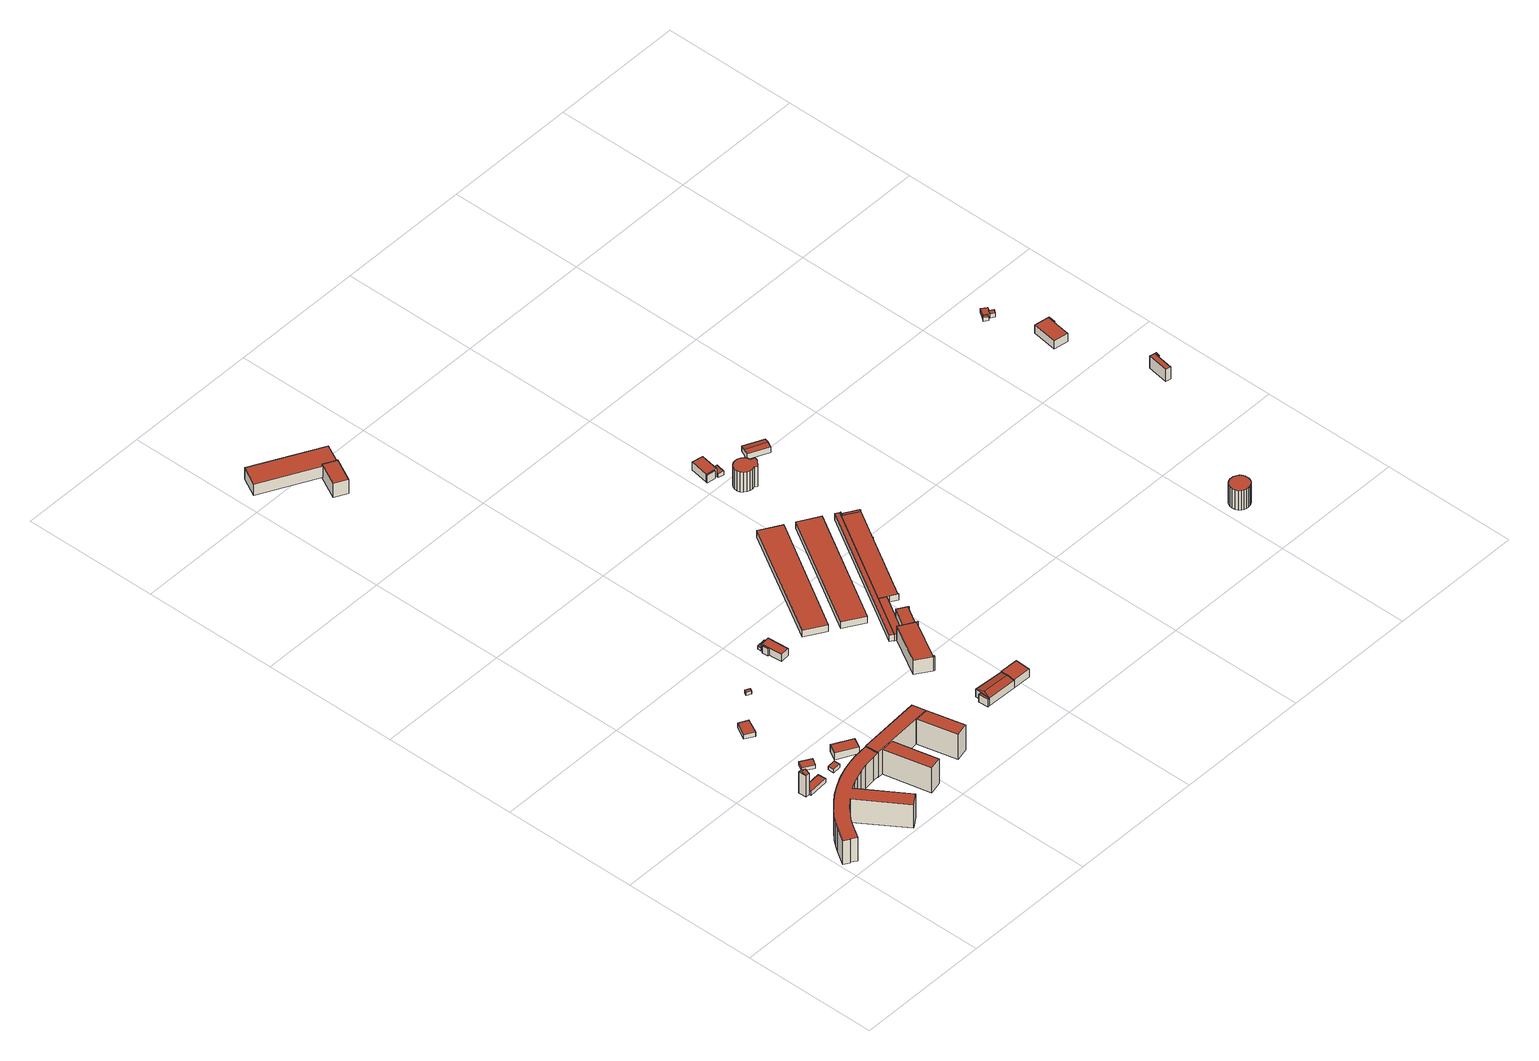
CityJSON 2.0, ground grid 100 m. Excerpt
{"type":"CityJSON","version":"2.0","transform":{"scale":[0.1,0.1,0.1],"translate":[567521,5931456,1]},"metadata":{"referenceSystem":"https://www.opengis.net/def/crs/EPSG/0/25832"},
"CityObjects":{
"building1":{"type":"Building","attributes":{"Gemeindeschluessel":"02000000","function":"31001_1010","roofType":"1000","measuredHeight":20.02,"storeysAboveGround":6},"address":[{"country":"Germany","locality":"Hamburg","thoroughfareNumber":"1","thoroughfareName":"Am Gleise","postcode":"20539"}],"geometry":[{"type":"Solid","lod":"2","boundaries":[[[[0,1,2,3]],[[4,5,1,0]],[[6,7,5,4]],[[8,9,7,6]],[[10,11,9,8]],[[12,13,11,10]],[[14,15,13,12]],[[16,17,15,14]],[[18,19,17,16]],[[20,21,19,18]],[[22,23,21,20]],[[24,25,23,22]],[[26,27,25,24]],[[28,29,27,26]],[[30,31,29,28]],[[32,33,31,30]],[[34,35,33,32]],[[36,37,35,34]],[[38,39,37,36]],[[40,41,39,38]],[[42,43,41,40]],[[44,45,43,42]],[[46,47,45,44]],[[48,49,47,46]],[[50,51,49,48]],[[52,53,51,50]],[[54,55,53,52]],[[56,57,55,54]],[[58,59,57,56]],[[3,2,59,58]],[[56,54,52,50,48,46,44,42,40,38,36,34,32,30,28,26,24,22,20,18,16,14,12,10,8,6,4,0,3,58]],[[1,5,7,9,11,13,15,17,19,21,23,25,27,29,31,33,35,37,39,41,43,45,47,49,51,53,55,57,59,2]]]],"semantics":{"surfaces":[{"type":"WallSurface"},{"type":"RoofSurface","Flaechenneigung":"90","Flaechenrichtung":"0","Flaechengroesse":"1271.8078270941"},{"type":"GroundSurface"}],"values":[[0,0,0,0,0,0,0,0,0,0,0,0,0,0,0,0,0,0,0,0,0,0,0,0,0,0,0,0,0,0,1,2]]}}]},
"building2":{"type":"Building","attributes":{"Gemeindeschluessel":"02000000","function":"31001_2463"},"children":["building2-1","building2-2"]},
"building2-1":{"type":"BuildingPart","attributes":{"roofType":"3100","measuredHeight":19.74,"storeysAboveGround":1},"parents":["building2"],"geometry":[{"type":"Solid","lod":"2","boundaries":[[[[60,61,62,63]],[[64,65,61,60]],[[66,67,65,64]],[[63,62,67,66]],[[60,68,64]],[[66,69,63]],[[63,69,68,60]],[[64,68,69,66]],[[61,65,67,62]]]],"semantics":{"surfaces":[{"type":"WallSurface"},{"type":"RoofSurface","Flaechenneigung":"58.2826741584796","Flaechenrichtung":"175.930495478272","Flaechengroesse":"10.4817475837761"},{"type":"RoofSurface","Flaechenneigung":"58.2829582772785","Flaechenrichtung":"355.921580420367","Flaechengroesse":"10.485363939542"},{"type":"GroundSurface"}],"values":[[0,0,0,0,0,0,1,2,3]]}}]},
"building2-2":{"type":"BuildingPart","attributes":{"roofType":"1000","measuredHeight":3.07,"storeysAboveGround":1},"parents":["building2"],"geometry":[{"type":"Solid","lod":"2","boundaries":[[[[70,71,72,73]],[[74,75,71,70]],[[76,77,75,74]],[[73,72,77,76]],[[74,70,73,76]],[[71,75,77,72]]]],"semantics":{"surfaces":[{"type":"WallSurface"},{"type":"RoofSurface","Flaechenneigung":"90","Flaechenrichtung":"0","Flaechengroesse":"89.7741450890664"},{"type":"GroundSurface"}],"values":[[0,0,0,0,1,2]]}}]},
"building3":{"type":"Building","attributes":{"Gemeindeschluessel":"02000000","function":"31001_2463","roofType":"1000","measuredHeight":2.73,"storeysAboveGround":1},"geometry":[{"type":"Solid","lod":"2","boundaries":[[[[78,79,80,81]],[[82,83,79,78]],[[84,85,83,82]],[[81,80,85,84]],[[82,78,81,84]],[[79,83,85,80]]]],"semantics":{"surfaces":[{"type":"WallSurface"},{"type":"RoofSurface","Flaechenneigung":"90","Flaechenrichtung":"0","Flaechengroesse":"53.7778164959235"},{"type":"GroundSurface"}],"values":[[0,0,0,0,1,2]]}}]},
"building4":{"type":"Building","attributes":{"Gemeindeschluessel":"02000000","function":"31001_2463","roofType":"1000","measuredHeight":2.83,"storeysAboveGround":1},"geometry":[{"type":"Solid","lod":"2","boundaries":[[[[86,87,88,89]],[[90,91,87,86]],[[92,93,91,90]],[[89,88,93,92]],[[90,86,89,92]],[[87,91,93,88]]]],"semantics":{"surfaces":[{"type":"WallSurface"},{"type":"RoofSurface","Flaechenneigung":"90","Flaechenrichtung":"0","Flaechengroesse":"28.9111900056158"},{"type":"GroundSurface"}],"values":[[0,0,0,0,1,2]]}}]},
"building5":{"type":"Building","attributes":{"Gemeindeschluessel":"02000000","function":"31001_2611","roofType":"1000","measuredHeight":3.68,"storeysAboveGround":1},"address":[{"country":"Germany","locality":"Hamburg","thoroughfareNumber":"4","thoroughfareName":"Tunnelstraße","postcode":"20539"}],"geometry":[{"type":"Solid","lod":"2","boundaries":[[[[94,95,96,97]],[[98,99,95,94]],[[100,101,99,98]],[[97,96,101,100]],[[98,94,97,100]],[[95,99,101,96]]]],"semantics":{"surfaces":[{"type":"WallSurface"},{"type":"RoofSurface","Flaechenneigung":"90","Flaechenrichtung":"0","Flaechengroesse":"87.6456959872567"},{"type":"GroundSurface"}],"values":[[0,0,0,0,1,2]]}}]},
"building6":{"type":"Building","attributes":{"Gemeindeschluessel":"02000000","function":"31001_9998","roofType":"1000","measuredHeight":5.93,"storeysAboveGround":2},"geometry":[{"type":"Solid","lod":"2","boundaries":[[[[102,103,104,105]],[[106,107,103,102]],[[108,109,107,106]],[[105,104,109,108]],[[106,102,105,108]],[[103,107,109,104]]]],"semantics":{"surfaces":[{"type":"WallSurface"},{"type":"RoofSurface","Flaechenneigung":"90","Flaechenrichtung":"0","Flaechengroesse":"130.922602998574"},{"type":"GroundSurface"}],"values":[[0,0,0,0,1,2]]}}]},
"building7":{"type":"Building","attributes":{"Gemeindeschluessel":"02000000","function":"31001_1010"},"children":["building7-1","building7-2","building7-3"]},
"building7-1":{"type":"BuildingPart","attributes":{"roofType":"1000","measuredHeight":21.31,"storeysAboveGround":6},"parents":["building7"],"geometry":[{"type":"Solid","lod":"2","boundaries":[[[[110,111,112,113]],[[114,115,111,110]],[[116,117,115,114]],[[113,112,117,116]],[[114,110,113,116]],[[111,115,117,112]]]],"semantics":{"surfaces":[{"type":"WallSurface"},{"type":"RoofSurface","Flaechenneigung":"90","Flaechenrichtung":"0","Flaechengroesse":"290.055572952306"},{"type":"GroundSurface"}],"values":[[0,0,0,0,1,2]]}}]},
"building7-2":{"type":"BuildingPart","attributes":{"roofType":"1000","measuredHeight":21.32,"storeysAboveGround":6},"parents":["building7"],"geometry":[{"type":"Solid","lod":"2","boundaries":[[[[118,119,120,121]],[[122,123,119,118]],[[114,115,123,122]],[[121,120,115,114]],[[122,118,121,114]],[[119,123,115,120]]]],"semantics":{"surfaces":[{"type":"WallSurface"},{"type":"RoofSurface","Flaechenneigung":"90","Flaechenrichtung":"0","Flaechengroesse":"486.864674588775"},{"type":"GroundSurface"}],"values":[[0,0,0,0,1,2]]}}]},
"building7-3":{"type":"BuildingPart","attributes":{"roofType":"1000","measuredHeight":21.2,"storeysAboveGround":6},"parents":["building7"],"geometry":[{"type":"Solid","lod":"2","boundaries":[[[[124,125,126,127]],[[128,129,125,124]],[[130,131,129,128]],[[127,126,131,130]],[[128,124,127,130]],[[125,129,131,126]]]],"semantics":{"surfaces":[{"type":"WallSurface"},{"type":"RoofSurface","Flaechenneigung":"90","Flaechenrichtung":"0","Flaechengroesse":"335.69902180428"},{"type":"GroundSurface"}],"values":[[0,0,0,0,1,2]]}}]},
"building8":{"type":"Building","attributes":{"Gemeindeschluessel":"02000000","function":"31001_9998","roofType":"1000","measuredHeight":2.65,"storeysAboveGround":1},"geometry":[{"type":"Solid","lod":"2","boundaries":[[[[132,133,134,135]],[[136,137,133,132]],[[138,139,137,136]],[[135,134,139,138]],[[136,132,135,138]],[[133,137,139,134]]]],"semantics":{"surfaces":[{"type":"WallSurface"},{"type":"RoofSurface","Flaechenneigung":"90","Flaechenrichtung":"0","Flaechengroesse":"8.93435750065411"},{"type":"GroundSurface"}],"values":[[0,0,0,0,1,2]]}}]},
"building9":{"type":"Building","attributes":{"Gemeindeschluessel":"02000000","function":"31001_2310"},"children":["building9-1","building9-2"]},
"building9-1":{"type":"BuildingPart","attributes":{"roofType":"1000","measuredHeight":5.98,"storeysAboveGround":2},"parents":["building9"],"geometry":[{"type":"Solid","lod":"2","boundaries":[[[[140,141,142,143]],[[144,145,141,140]],[[146,147,145,144]],[[143,142,147,146]],[[144,140,143,146]],[[141,145,147,142]]]],"semantics":{"surfaces":[{"type":"WallSurface"},{"type":"RoofSurface","Flaechenneigung":"90","Flaechenrichtung":"0","Flaechengroesse":"106.395576995234"},{"type":"GroundSurface"}],"values":[[0,0,0,0,1,2]]}}]},
"building9-2":{"type":"BuildingPart","attributes":{"roofType":"1000","measuredHeight":5.98,"storeysAboveGround":2},"parents":["building9"],"geometry":[{"type":"Solid","lod":"2","boundaries":[[[[148,149,150,151]],[[152,153,149,148]],[[154,155,153,152]],[[151,150,155,154]],[[152,148,151,154]],[[149,153,155,150]]]],"semantics":{"surfaces":[{"type":"WallSurface"},{"type":"RoofSurface","Flaechenneigung":"90","Flaechenrichtung":"0","Flaechengroesse":"4.68225159507507"},{"type":"GroundSurface"}],"values":[[0,0,0,0,1,2]]}}]},
"building10":{"type":"Building","attributes":{"Gemeindeschluessel":"02000000","function":"31001_2463","roofType":"1000","measuredHeight":2.69,"storeysAboveGround":1},"geometry":[{"type":"Solid","lod":"2","boundaries":[[[[156,157,158,159]],[[160,142,157,156]],[[161,147,142,160]],[[159,158,147,161]],[[160,156,159,161]],[[157,142,147,158]]]],"semantics":{"surfaces":[{"type":"WallSurface"},{"type":"RoofSurface","Flaechenneigung":"90","Flaechenrichtung":"0","Flaechengroesse":"20.2497380007821"},{"type":"GroundSurface"}],"values":[[0,0,0,0,1,2]]}}]},
"building11":{"type":"Building","attributes":{"Gemeindeschluessel":"02000000","function":"31001_2140","roofType":"1000","measuredHeight":9.39,"storeysAboveGround":1},"geometry":[{"type":"Solid","lod":"2","boundaries":[[[[162,163,164,165]],[[166,167,163,162]],[[168,169,167,166]],[[165,164,169,168]],[[166,162,165,168]],[[163,167,169,164]]]],"semantics":{"surfaces":[{"type":"WallSurface"},{"type":"RoofSurface","Flaechenneigung":"90","Flaechenrichtung":"0","Flaechengroesse":"906.018834979202"},{"type":"GroundSurface"}],"values":[[0,0,0,0,1,2]]}}]},
"building12":{"type":"Building","attributes":{"Gemeindeschluessel":"02000000","function":"31001_1130","roofType":"1000","measuredHeight":11.95,"storeysAboveGround":3},"address":[{"country":"Germany","locality":"Hamburg","thoroughfareNumber":"1","thoroughfareName":"Am Holthusenkai","postcode":"20457"}],"geometry":[{"type":"Solid","lod":"2","boundaries":[[[[170,171,172,173]],[[174,175,171,170]],[[176,177,175,174]],[[173,172,177,176]],[[174,170,173,176]],[[171,175,177,172]]]],"semantics":{"surfaces":[{"type":"WallSurface"},{"type":"RoofSurface","Flaechenneigung":"90","Flaechenrichtung":"0","Flaechengroesse":"193.830176987727"},{"type":"GroundSurface"}],"values":[[0,0,0,0,1,2]]}}]},
"building13":{"type":"Building","attributes":{"Gemeindeschluessel":"02000000","function":"31001_2310"},"children":["building13-1","building13-2"]},
"building13-1":{"type":"BuildingPart","attributes":{"roofType":"1000","measuredHeight":6.36,"storeysAboveGround":2},"parents":["building13"],"geometry":[{"type":"Solid","lod":"2","boundaries":[[[[178,179,180,181]],[[182,183,179,178]],[[184,185,183,182]],[[181,180,185,184]],[[182,178,181,184]],[[179,183,185,180]]]],"semantics":{"surfaces":[{"type":"WallSurface"},{"type":"RoofSurface","Flaechenneigung":"90","Flaechenrichtung":"0","Flaechengroesse":"12.5458039682586"},{"type":"GroundSurface"}],"values":[[0,0,0,0,1,2]]}}]},
"building13-2":{"type":"BuildingPart","attributes":{"roofType":"5000","measuredHeight":7.42,"storeysAboveGround":2},"parents":["building13"],"geometry":[{"type":"Solid","lod":"2","boundaries":[[[[184,185,186,187]],[[188,189,185,184]],[[190,191,189,188]],[[187,186,191,190]],[[184,192,188]],[[190,193,187]],[[187,193,192,184]],[[188,192,193,190]],[[185,189,191,186]]]],"semantics":{"surfaces":[{"type":"WallSurface"},{"type":"RoofSurface","Flaechenneigung":"48.5395448185236","Flaechenrichtung":"273.54887659273","Flaechengroesse":"9.54802547301921"},{"type":"RoofSurface","Flaechenneigung":"79.5715490582608","Flaechenrichtung":"182.333450206359","Flaechengroesse":"127.281506048693"},{"type":"RoofSurface","Flaechenneigung":"79.5715618829502","Flaechenrichtung":"3.17539567840675","Flaechengroesse":"126.318106515062"},{"type":"GroundSurface"}],"values":[[0,0,0,0,1,0,2,3,4]]}}]},
"building14":{"type":"Building","attributes":{"Gemeindeschluessel":"02000000","function":"31001_9998"},"children":["building14-1","building14-2","building14-3"]},
"building14-1":{"type":"BuildingPart","attributes":{"roofType":"1000","measuredHeight":12.08,"storeysAboveGround":3},"parents":["building14"],"geometry":[{"type":"Solid","lod":"2","boundaries":[[[[194,195,196,197]],[[198,199,195,194]],[[200,201,199,198]],[[197,196,201,200]],[[198,194,197,200]],[[195,199,201,196]]]],"semantics":{"surfaces":[{"type":"WallSurface"},{"type":"RoofSurface","Flaechenneigung":"90","Flaechenrichtung":"0","Flaechengroesse":"430.434654925066"},{"type":"GroundSurface"}],"values":[[0,0,0,0,1,2]]}}]},
"building14-2":{"type":"BuildingPart","attributes":{"roofType":"1000","measuredHeight":12.08,"storeysAboveGround":3},"parents":["building14"],"geometry":[{"type":"Solid","lod":"2","boundaries":[[[[202,203,204,205]],[[206,207,203,202]],[[200,201,207,206]],[[205,204,201,200]],[[206,202,205,200]],[[203,207,201,204]]]],"semantics":{"surfaces":[{"type":"WallSurface"},{"type":"RoofSurface","Flaechenneigung":"90","Flaechenrichtung":"0","Flaechengroesse":"0.791213239623508"},{"type":"GroundSurface"}],"values":[[0,0,0,0,1,2]]}}]},
"building14-3":{"type":"BuildingPart","attributes":{"roofType":"1000","measuredHeight":12.08,"storeysAboveGround":3},"parents":["building14"],"geometry":[{"type":"Solid","lod":"2","boundaries":[[[[208,209,199,198]],[[210,211,209,208]],[[212,213,211,210]],[[198,199,213,212]],[[210,208,198,212]],[[209,211,213,199]]]],"semantics":{"surfaces":[{"type":"WallSurface"},{"type":"RoofSurface","Flaechenneigung":"90","Flaechenrichtung":"0","Flaechengroesse":"0.567485830347366"},{"type":"GroundSurface"}],"values":[[0,0,0,0,1,2]]}}]},
"building15":{"type":"Building","attributes":{"Gemeindeschluessel":"02000000","function":"31001_3100","roofType":"1000","measuredHeight":6.88,"storeysAboveGround":2},"address":[{"country":"Germany","locality":"Hamburg","thoroughfareNumber":"3","thoroughfareName":"Sieldeich","postcode":"20539"}],"geometry":[{"type":"Solid","lod":"2","boundaries":[[[[214,215,216,217]],[[218,219,215,214]],[[220,221,219,218]],[[217,216,221,220]],[[218,214,217,220]],[[215,219,221,216]]]],"semantics":{"surfaces":[{"type":"WallSurface"},{"type":"RoofSurface","Flaechenneigung":"90","Flaechenrichtung":"0","Flaechengroesse":"154.340226000469"},{"type":"GroundSurface"}],"values":[[0,0,0,0,1,2]]}}]},
"building16":{"type":"Building","attributes":{"Gemeindeschluessel":"02000000","function":"31001_1010"},"children":["building16-1","building16-2"]},
"building16-1":{"type":"BuildingPart","attributes":{"roofType":"1000","measuredHeight":11.79,"storeysAboveGround":4},"parents":["building16"],"geometry":[{"type":"Solid","lod":"2","boundaries":[[[[222,223,224,225]],[[226,227,223,222]],[[228,229,227,226]],[[225,224,229,228]],[[226,222,225,228]],[[223,227,229,224]]]],"semantics":{"surfaces":[{"type":"WallSurface"},{"type":"RoofSurface","Flaechenneigung":"90","Flaechenrichtung":"0","Flaechengroesse":"116.793531646867"},{"type":"GroundSurface"}],"values":[[0,0,0,0,1,2]]}}]},
"building16-2":{"type":"BuildingPart","attributes":{"roofType":"1000","measuredHeight":11.79,"storeysAboveGround":4},"parents":["building16"],"geometry":[{"type":"Solid","lod":"2","boundaries":[[[[230,231,227,226]],[[232,233,231,230]],[[234,235,233,232]],[[226,227,235,234]],[[232,230,226,234]],[[231,233,235,227]]]],"semantics":{"surfaces":[{"type":"WallSurface"},{"type":"RoofSurface","Flaechenneigung":"90","Flaechenrichtung":"0","Flaechengroesse":"0.387231869892205"},{"type":"GroundSurface"}],"values":[[0,0,0,0,1,2]]}}]},
"building17":{"type":"Building","attributes":{"Gemeindeschluessel":"02000000","function":"31001_9998","roofType":"1000","measuredHeight":5.5,"storeysAboveGround":1},"geometry":[{"type":"Solid","lod":"2","boundaries":[[[[236,237,238,239]],[[240,241,237,236]],[[242,243,241,240]],[[239,238,243,242]],[[240,236,239,242]],[[237,241,243,238]]]],"semantics":{"surfaces":[{"type":"WallSurface"},{"type":"RoofSurface","Flaechenneigung":"90","Flaechenrichtung":"0","Flaechengroesse":"1656.13014298194"},{"type":"GroundSurface"}],"values":[[0,0,0,0,1,2]]}}]},
"building18":{"type":"Building","attributes":{"Gemeindeschluessel":"02000000","function":"31001_9998","roofType":"1000","measuredHeight":5.48,"storeysAboveGround":1},"geometry":[{"type":"Solid","lod":"2","boundaries":[[[[244,245,246,247]],[[248,249,245,244]],[[250,251,249,248]],[[247,246,251,250]],[[248,244,247,250]],[[245,249,251,246]]]],"semantics":{"surfaces":[{"type":"WallSurface"},{"type":"RoofSurface","Flaechenneigung":"90","Flaechenrichtung":"0","Flaechengroesse":"1653.68040003823"},{"type":"GroundSurface"}],"values":[[0,0,0,0,1,2]]}}]},
"building19":{"type":"Building","attributes":{"Gemeindeschluessel":"02000000","function":"51009_1610"},"children":["building19-1","building19-2"]},
"building19-1":{"type":"BuildingPart","attributes":{"roofType":"1000","measuredHeight":5.47},"parents":["building19"],"geometry":[{"type":"Solid","lod":"2","boundaries":[[[[252,253,254,255]],[[256,257,253,252]],[[258,259,257,256]],[[255,254,259,258]],[[256,252,255,258]],[[253,257,259,254]]]],"semantics":{"surfaces":[{"type":"WallSurface"},{"type":"RoofSurface","Flaechenneigung":"90","Flaechenrichtung":"0","Flaechengroesse":"2.23117065571073"},{"type":"GroundSurface"}],"values":[[0,0,0,0,1,2]]}}]},
"building19-2":{"type":"BuildingPart","attributes":{"roofType":"1000","measuredHeight":5.47},"parents":["building19"],"geometry":[{"type":"Solid","lod":"2","boundaries":[[[[260,261,262,263]],[[264,265,261,260]],[[256,257,265,264]],[[263,262,257,256]],[[264,260,263,256]],[[261,265,257,262]]]],"semantics":{"surfaces":[{"type":"WallSurface"},{"type":"RoofSurface","Flaechenneigung":"90","Flaechenrichtung":"0","Flaechengroesse":"367.889936398647"},{"type":"GroundSurface"}],"values":[[0,0,0,0,1,2]]}}]},
"building20":{"type":"Building","attributes":{"Gemeindeschluessel":"02000000","function":"31001_9998"},"children":["building20-1","building20-2","building20-3","building20-4","building20-5","building20-6"]},
"building20-1":{"type":"BuildingPart","attributes":{"roofType":"1000","measuredHeight":3.62,"storeysAboveGround":1},"parents":["building20"],"geometry":[{"type":"Solid","lod":"2","boundaries":[[[[266,267,268,269]],[[270,271,267,266]],[[272,273,271,270]],[[269,268,273,272]],[[270,266,269,272]],[[267,271,273,268]]]],"semantics":{"surfaces":[{"type":"WallSurface"},{"type":"RoofSurface","Flaechenneigung":"90","Flaechenrichtung":"0","Flaechengroesse":"3.7587785449327"},{"type":"GroundSurface"}],"values":[[0,0,0,0,1,2]]}}]},
"building20-2":{"type":"BuildingPart","attributes":{"roofType":"1000","measuredHeight":4.96,"storeysAboveGround":1},"parents":["building20"],"geometry":[{"type":"Solid","lod":"2","boundaries":[[[[274,275,276,277]],[[278,279,275,274]],[[280,281,279,278]],[[277,276,281,280]],[[278,274,277,280]],[[275,279,281,276]]]],"semantics":{"surfaces":[{"type":"WallSurface"},{"type":"RoofSurface","Flaechenneigung":"90","Flaechenrichtung":"0","Flaechengroesse":"21.605976602712"},{"type":"GroundSurface"}],"values":[[0,0,0,0,1,2]]}}]},
"building20-3":{"type":"BuildingPart","attributes":{"roofType":"1000","measuredHeight":4.96,"storeysAboveGround":1},"parents":["building20"],"geometry":[{"type":"Solid","lod":"2","boundaries":[[[[282,283,275,274]],[[284,285,283,282]],[[286,287,285,284]],[[274,275,287,286]],[[284,282,274,286]],[[283,285,287,275]]]],"semantics":{"surfaces":[{"type":"WallSurface"},{"type":"RoofSurface","Flaechenneigung":"90","Flaechenrichtung":"0","Flaechengroesse":"1045.30690495868"},{"type":"GroundSurface"}],"values":[[0,0,0,0,1,2]]}}]},
"building20-4":{"type":"BuildingPart","attributes":{"roofType":"1000","measuredHeight":5.22,"storeysAboveGround":1},"parents":["building20"],"geometry":[{"type":"Solid","lod":"2","boundaries":[[[[288,289,290,291]],[[292,293,289,288]],[[294,285,293,292]],[[291,290,285,294]],[[292,288,291,294]],[[289,293,285,290]]]],"semantics":{"surfaces":[{"type":"WallSurface"},{"type":"RoofSurface","Flaechenneigung":"90","Flaechenrichtung":"0","Flaechengroesse":"197.751239286942"},{"type":"GroundSurface"}],"values":[[0,0,0,0,1,2]]}}]},
"building20-5":{"type":"BuildingPart","attributes":{"roofType":"1000","measuredHeight":3.5,"storeysAboveGround":1},"parents":["building20"],"geometry":[{"type":"Solid","lod":"2","boundaries":[[[[295,296,297,298]],[[299,300,296,295]],[[301,302,300,299]],[[298,297,302,301]],[[299,295,298,301]],[[296,300,302,297]]]],"semantics":{"surfaces":[{"type":"WallSurface"},{"type":"RoofSurface","Flaechenneigung":"90","Flaechenrichtung":"0","Flaechengroesse":"0.216116010814374"},{"type":"GroundSurface"}],"values":[[0,0,0,0,1,2]]}}]},
"building20-6":{"type":"BuildingPart","attributes":{"roofType":"1000","measuredHeight":4.96,"storeysAboveGround":1},"parents":["building20"],"geometry":[{"type":"Solid","lod":"2","boundaries":[[[[303,304,305,306]],[[282,283,304,303]],[[307,308,283,282]],[[309,310,308,307]],[[311,312,310,309]],[[306,305,312,311]],[[309,307,282,303,306,311]],[[304,283,308,310,312,305]]]],"semantics":{"surfaces":[{"type":"WallSurface"},{"type":"RoofSurface","Flaechenneigung":"90","Flaechenrichtung":"0","Flaechengroesse":"2.07278323912866"},{"type":"GroundSurface"}],"values":[[0,0,0,0,0,0,1,2]]}}]},
"building21":{"type":"Building","attributes":{"Gemeindeschluessel":"02000000","function":"31001_2320"},"children":["building21-1","building21-2"]},
"building21-1":{"type":"BuildingPart","attributes":{"roofType":"1000","measuredHeight":6.54,"storeysAboveGround":2},"parents":["building21"],"geometry":[{"type":"Solid","lod":"2","boundaries":[[[[313,314,315,316]],[[317,318,314,313]],[[319,320,318,317]],[[316,315,320,319]],[[317,313,316,319]],[[314,318,320,315]]]],"semantics":{"surfaces":[{"type":"WallSurface"},{"type":"RoofSurface","Flaechenneigung":"90","Flaechenrichtung":"0","Flaechengroesse":"7.50308848990342"},{"type":"GroundSurface"}],"values":[[0,0,0,0,1,2]]}}]},
"building21-2":{"type":"BuildingPart","attributes":{"roofType":"1000","measuredHeight":6.54,"storeysAboveGround":2},"parents":["building21"],"geometry":[{"type":"Solid","lod":"2","boundaries":[[[[321,322,314,313]],[[323,324,322,321]],[[325,326,324,323]],[[313,314,326,325]],[[323,321,313,325]],[[322,324,326,314]]]],"semantics":{"surfaces":[{"type":"WallSurface"},{"type":"RoofSurface","Flaechenneigung":"90","Flaechenrichtung":"0","Flaechengroesse":"120.158982010867"},{"type":"GroundSurface"}],"values":[[0,0,0,0,1,2]]}}]},
"building22":{"type":"Building","attributes":{"Gemeindeschluessel":"02000000","function":"31001_3074","roofType":"1000","measuredHeight":16.91,"storeysAboveGround":4},"address":[{"country":"Germany","locality":"Hamburg","thoroughfareNumber":"9","thoroughfareName":"Prielstraße","postcode":"20539"}],"geometry":[{"type":"Solid","lod":"2","boundaries":[[[[327,328,329,330]],[[331,332,328,327]],[[333,334,332,331]],[[335,336,334,333]],[[337,338,336,335]],[[339,340,338,337]],[[341,342,340,339]],[[343,344,342,341]],[[345,346,344,343]],[[347,348,346,345]],[[349,350,348,347]],[[351,352,350,349]],[[353,354,352,351]],[[355,356,354,353]],[[357,358,356,355]],[[359,360,358,357]],[[361,362,360,359]],[[363,364,362,361]],[[365,366,364,363]],[[330,329,366,365]],[[363,361,359,357,355,353,351,349,347,345,343,341,339,337,335,333,331,327,330,365]],[[328,332,334,336,338,340,342,344,346,348,350,352,354,356,358,360,362,364,366,329]]]],"semantics":{"surfaces":[{"type":"WallSurface"},{"type":"RoofSurface","Flaechenneigung":"90","Flaechenrichtung":"0","Flaechengroesse":"161.11746528934"},{"type":"GroundSurface"}],"values":[[0,0,0,0,0,0,0,0,0,0,0,0,0,0,0,0,0,0,0,0,1,2]]}}]},
"building23":{"type":"Building","attributes":{"Gemeindeschluessel":"02000000","function":"31001_2020","roofType":"1000","measuredHeight":3.19,"storeysAboveGround":2},"geometry":[{"type":"Solid","lod":"2","boundaries":[[[[367,368,326,369]],[[370,371,368,367]],[[372,373,371,370]],[[374,375,373,372]],[[369,326,375,374]],[[372,370,367,369,374]],[[368,371,373,375,326]]]],"semantics":{"surfaces":[{"type":"WallSurface"},{"type":"RoofSurface","Flaechenneigung":"90","Flaechenrichtung":"0","Flaechengroesse":"28.6617724967878"},{"type":"GroundSurface"}],"values":[[0,0,0,0,0,1,2]]}}]},
"building24":{"type":"Building","attributes":{"Gemeindeschluessel":"02000000","function":"31001_2120","roofType":"3100","measuredHeight":5.09,"storeysAboveGround":1},"geometry":[{"type":"Solid","lod":"2","boundaries":[[[[376,377,378,379]],[[380,381,377,376]],[[382,383,381,380]],[[379,378,383,382]],[[376,384,380]],[[382,385,379]],[[379,385,384,376]],[[380,384,385,382]],[[377,381,383,378]]]],"semantics":{"surfaces":[{"type":"WallSurface"},{"type":"RoofSurface","Flaechenneigung":"79.9765155010506","Flaechenrichtung":"24.7184980989781","Flaechengroesse":"66.6701173525892"},{"type":"RoofSurface","Flaechenneigung":"79.976555443742","Flaechenrichtung":"204.724119164966","Flaechengroesse":"66.6708376117611"},{"type":"GroundSurface"}],"values":[[0,0,0,0,0,0,1,2,3]]}}]},
"building25":{"type":"Building","attributes":{"Gemeindeschluessel":"02000000","function":"31001_3074","roofType":"1000","measuredHeight":16.45,"storeysAboveGround":4},"address":[{"country":"Germany","locality":"Hamburg","thoroughfareNumber":"1","thoroughfareName":"Peutestraße","postcode":"20539"}],"geometry":[{"type":"Solid","lod":"2","boundaries":[[[[386,387,388,389]],[[390,391,387,386]],[[392,393,391,390]],[[394,395,393,392]],[[396,397,395,394]],[[398,399,397,396]],[[400,401,399,398]],[[402,403,401,400]],[[404,405,403,402]],[[406,407,405,404]],[[408,409,407,406]],[[410,411,409,408]],[[412,413,411,410]],[[414,415,413,412]],[[416,417,415,414]],[[418,419,417,416]],[[420,421,419,418]],[[422,423,421,420]],[[424,425,423,422]],[[426,427,425,424]],[[428,429,427,426]],[[430,431,429,428]],[[432,433,431,430]],[[434,435,433,432]],[[436,437,435,434]],[[438,439,437,436]],[[440,441,439,438]],[[389,388,441,440]],[[438,436,434,432,430,428,426,424,422,420,418,416,414,412,410,408,406,404,402,400,398,396,394,392,390,386,389,440]],[[387,391,393,395,397,399,401,403,405,407,409,411,413,415,417,419,421,423,425,427,429,431,433,435,437,439,441,388]]]],"semantics":{"surfaces":[{"type":"WallSurface"},{"type":"RoofSurface","Flaechenneigung":"90","Flaechenrichtung":"0","Flaechengroesse":"158.417287271556"},{"type":"GroundSurface"}],"values":[[0,0,0,0,0,0,0,0,0,0,0,0,0,0,0,0,0,0,0,0,0,0,0,0,0,0,0,0,1,2]]}}]},
"building26":{"type":"Building","attributes":{"Gemeindeschluessel":"02000000","function":"31001_2510"},"children":["building26-1","building26-2","building26-3"]},
"building26-1":{"type":"BuildingPart","attributes":{"roofType":"1000","measuredHeight":3.15,"storeysAboveGround":1},"parents":["building26"],"geometry":[{"type":"Solid","lod":"2","boundaries":[[[[442,443,444,445]],[[446,447,443,442]],[[448,449,447,446]],[[445,444,449,448]],[[446,442,445,448]],[[443,447,449,444]]]],"semantics":{"surfaces":[{"type":"WallSurface"},{"type":"RoofSurface","Flaechenneigung":"90","Flaechenrichtung":"0","Flaechengroesse":"11.4961627741443"},{"type":"GroundSurface"}],"values":[[0,0,0,0,1,2]]}}]},
"building26-2":{"type":"BuildingPart","attributes":{"roofType":"1000","measuredHeight":3.15,"storeysAboveGround":1},"parents":["building26"],"geometry":[{"type":"Solid","lod":"2","boundaries":[[[[450,451,447,446]],[[452,453,451,450]],[[454,455,453,452]],[[446,447,455,454]],[[452,450,446,454]],[[451,453,455,447]]]],"semantics":{"surfaces":[{"type":"WallSurface"},{"type":"RoofSurface","Flaechenneigung":"90","Flaechenrichtung":"0","Flaechengroesse":"29.7388411128436"},{"type":"GroundSurface"}],"values":[[0,0,0,0,1,2]]}}]},
"building26-3":{"type":"BuildingPart","attributes":{"roofType":"1000","measuredHeight":3.15,"storeysAboveGround":1},"parents":["building26"],"geometry":[{"type":"Solid","lod":"2","boundaries":[[[[456,457,458,459]],[[460,461,457,456]],[[450,451,461,460]],[[459,458,451,450]],[[460,456,459,450]],[[457,461,451,458]]]],"semantics":{"surfaces":[{"type":"WallSurface"},{"type":"RoofSurface","Flaechenneigung":"90","Flaechenrichtung":"0","Flaechengroesse":"7.49474661884408"},{"type":"GroundSurface"}],"values":[[0,0,0,0,1,2]]}}]},
"building27":{"type":"Building","attributes":{"Gemeindeschluessel":"02000000","function":"31001_2443"},"children":["building27-1","building27-2"]},
"building27-1":{"type":"BuildingPart","attributes":{"roofType":"1000","measuredHeight":10.18,"storeysAboveGround":1},"parents":["building27"],"geometry":[{"type":"Solid","lod":"2","boundaries":[[[[462,463,464,465]],[[466,467,463,462]],[[468,469,467,466]],[[465,464,469,468]],[[466,462,465,468]],[[463,467,469,464]]]],"semantics":{"surfaces":[{"type":"WallSurface"},{"type":"RoofSurface","Flaechenneigung":"90","Flaechenrichtung":"0","Flaechengroesse":"64.3301778689693"},{"type":"GroundSurface"}],"values":[[0,0,0,0,1,2]]}}]},
"building27-2":{"type":"BuildingPart","attributes":{"roofType":"1000","measuredHeight":10.18,"storeysAboveGround":1},"parents":["building27"],"geometry":[{"type":"Solid","lod":"2","boundaries":[[[[470,471,463,462]],[[472,473,471,470]],[[474,475,473,472]],[[462,463,475,474]],[[472,470,462,474]],[[471,473,475,463]]]],"semantics":{"surfaces":[{"type":"WallSurface"},{"type":"RoofSurface","Flaechenneigung":"90","Flaechenrichtung":"0","Flaechengroesse":"3.69600962958902"},{"type":"GroundSurface"}],"values":[[0,0,0,0,1,2]]}}]},
"building28":{"type":"Building","attributes":{"Gemeindeschluessel":"02000000","function":"31001_3212"},"children":["building28-1","building28-2"]},
"building28-1":{"type":"BuildingPart","attributes":{"roofType":"1000","measuredHeight":6.95,"storeysAboveGround":2},"parents":["building28"],"geometry":[{"type":"Solid","lod":"2","boundaries":[[[[476,477,478,479]],[[480,481,477,476]],[[482,483,481,480]],[[479,478,483,482]],[[480,476,479,482]],[[477,481,483,478]]]],"semantics":{"surfaces":[{"type":"WallSurface"},{"type":"RoofSurface","Flaechenneigung":"90","Flaechenrichtung":"0","Flaechengroesse":"210.949859451912"},{"type":"GroundSurface"}],"values":[[0,0,0,0,1,2]]}}]},
"building28-2":{"type":"BuildingPart","attributes":{"roofType":"1000","measuredHeight":6.95,"storeysAboveGround":2},"parents":["building28"],"geometry":[{"type":"Solid","lod":"2","boundaries":[[[[484,485,481,480]],[[486,487,485,484]],[[488,489,487,486]],[[480,481,489,488]],[[486,484,480,488]],[[485,487,489,481]]]],"semantics":{"surfaces":[{"type":"WallSurface"},{"type":"RoofSurface","Flaechenneigung":"90","Flaechenrichtung":"0","Flaechengroesse":"3.23365155489307"},{"type":"GroundSurface"}],"values":[[0,0,0,0,1,2]]}}]}
},
"vertices":[
[139,305,228],[139,305,28],[101,261,28],[101,261,228],[184,351,228],[184,351,28],[233,394,228],[233,394,28],[284,433,228],[284,433,28],[338,468,228],[338,468,28],[422,510,228],[422,510,28],[510,544,228],[510,544,28],[570,560,228],[570,560,28],[630,571,228],[630,571,28],[743,582,228],[743,582,28],[751,481,228],[751,481,28],[704,478,228],[704,478,28],[616,467,228],[616,467,28],[557,451,228],[557,451,28],[499,432,228],[499,432,28],[451,413,228],[451,413,28],[406,390,228],[406,390,28],[628,61,228],[628,61,28],[545,4,228],[545,4,28],[321,335,228],[321,335,28],[252,278,228],[252,278,28],[217,242,228],[217,242,28],[185,209,228],[185,209,28],[158,172,228],[158,172,28],[91,66,228],[91,66,28],[49,94,228],[49,94,28],[45,89,228],[45,89,28],[4,116,228],[4,116,28],[66,214,228],[66,214,28],
[334,712,182],[334,712,3],[363,714,3],[363,714,182],[329,772,182],[329,772,3],[359,774,182],[359,774,3],[331,742,201],[361,744,201],
[509,770,34],[509,770,3],[360,759,3],[360,759,34],[514,710,34],[514,710,3],[364,700,34],[364,700,3],
[491,890,31],[491,890,3],[567,843,3],[567,843,31],[522,941,31],[522,941,3],[599,894,31],[599,894,3],
[670,779,34],[670,779,5],[608,775,5],[608,775,34],[673,733,34],[673,733,5],[611,729,34],[611,729,5],
[525,1455,38],[525,1455,1],[471,1354,1],[471,1354,38],[592,1420,38],[592,1420,1],[539,1318,38],[539,1318,1],
[700,801,67],[700,801,8],[843,725,8],[843,725,67],[738,872,67],[738,872,8],[881,796,67],[881,796,8],
[1136,507,233],[1136,507,20],[1205,218,20],[1205,218,233],[1238,514,233],[1238,514,20],[1302,241,233],[1302,241,20],
[743,582,233],[743,582,20],[751,481,20],[751,481,233],[1215,614,233],[1215,614,20],
[960,161,232],[960,161,20],[888,491,20],[888,491,232],[865,140,232],[865,140,20],[790,484,232],[790,484,20],
[784,1625,35],[784,1625,9],[772,1603,9],[772,1603,35],[815,1609,35],[815,1609,9],[803,1586,35],[803,1586,9],
[1215,1647,72],[1215,1647,12],[1205,1805,12],[1205,1805,72],[1149,1642,72],[1149,1642,12],[1137,1800,72],[1137,1800,12],
[1131,1739,72],[1131,1739,12],[1141,1740,12],[1141,1740,72],[1128,1784,72],[1128,1784,12],[1138,1784,72],[1138,1784,12],
[1203,1834,39],[1203,1834,12],[1135,1829,12],[1135,1829,39],[1205,1805,39],[1137,1800,39],
[160,5242,122],[160,5242,28],[85,5099,28],[85,5099,122],[655,4985,122],[655,4985,28],[580,4840,122],[580,4840,28],
[580,4840,143],[580,4840,24],[490,4887,24],[490,4887,143],[492,4671,143],[492,4671,24],[402,4718,143],[402,4718,24],
[1682,471,83],[1682,471,19],[1689,400,19],[1689,400,83],[1705,473,83],[1705,473,19],[1701,400,83],[1701,400,19],
[1924,392,19],[1924,392,83],[1708,519,83],[1708,519,19],[1928,505,83],[1928,505,19],[1717,459,93],[1926,449,93],
[1768,1232,136],[1768,1232,16],[1600,946,16],[1600,946,136],[1878,1166,136],[1878,1166,16],[1710,876,136],[1710,876,16],
[1723,878,136],[1723,878,16],[1714,883,16],[1714,883,136],[1718,871,136],[1718,871,16],
[1886,1161,136],[1886,1161,16],[1883,1156,136],[1883,1156,16],[1875,1161,136],[1875,1161,16],
[1928,505,89],[1928,505,20],[1924,392,20],[1924,392,89],[2065,500,89],[2065,500,20],[2061,388,89],[2061,388,20],
[1880,1340,136],[1880,1340,18],[1802,1212,18],[1802,1212,136],[1947,1299,136],[1947,1299,18],[1869,1172,136],[1869,1172,18],
[1951,1296,136],[1951,1296,18],[1948,1290,136],[1948,1290,18],[1943,1293,136],[1943,1293,18],
[1897,2513,68],[1897,2513,13],[1401,1695,13],[1401,1695,68],[2048,2422,68],[2048,2422,13],[1547,1607,68],[1547,1607,13],
[2115,2383,70],[2115,2383,15],[1617,1564,15],[1617,1564,70],[2263,2294,70],[2263,2294,15],[1765,1474,70],[1765,1474,15],
[2346,2215,71],[2346,2215,17],[2354,2210,17],[2354,2210,71],[2359,2235,71],[2359,2235,17],[2367,2230,71],[2367,2230,17],
[1726,1258,71],[1726,1258,17],[1753,1241,17],[1753,1241,71],[2332,2252,71],[2332,2252,17],
[2409,2197,52],[2409,2197,16],[2474,2159,16],[2474,2159,52],[2431,2191,52],[2431,2191,16],[2477,2164,52],[2477,2164,16],
[2459,2146,66],[2459,2146,16],[2469,2162,16],[2469,2162,66],[2354,2210,66],[2354,2210,16],[2363,2224,66],[2363,2224,16],
[2048,1473,66],[2048,1473,16],[1932,1535,66],[1932,1535,16],[2346,2215,66],[2346,2215,16],
[1802,1212,68],[1802,1212,16],[1983,1508,16],[1983,1508,68],[1753,1241,68],[1753,1241,16],[1932,1535,68],
[2345,1945,51],[2345,1945,16],[2340,1948,16],[2340,1948,51],[2344,1942,51],[2344,1942,16],[2338,1945,51],[2338,1945,16],
[2002,1498,66],[2002,1498,16],[2000,1495,16],[2000,1495,66],[2049,1475,66],[2049,1475,16],[2054,1473,66],[2054,1473,16],[2051,1468,66],[2051,1468,16],
[2039,3063,106],[2039,3063,40],[2037,3052,40],[2037,3052,106],[2103,3052,106],[2103,3052,40],[2101,3041,106],[2101,3041,40],
[2064,3203,106],[2064,3203,40],[2147,3188,106],[2147,3188,40],[2122,3048,106],[2122,3048,40],
[2184,2804,210],[2184,2804,41],[2204,2810,41],[2204,2810,210],[2162,2804,210],[2162,2804,41],[2142,2812,210],[2142,2812,41],[2125,2825,210],[2125,2825,41],[2113,2843,210],[2113,2843,41],[2108,2864,210],[2108,2864,41],[2109,2885,210],[2109,2885,41],[2117,2905,210],[2117,2905,41],[2131,2922,210],[2131,2922,41],[2149,2933,210],[2149,2933,41],[2170,2938,210],[2170,2938,41],[2192,2936,210],[2192,2936,41],[2212,2927,210],[2212,2927,41],[2228,2913,210],[2228,2913,41],[2238,2894,210],[2238,2894,41],[2242,2873,210],[2242,2873,41],[2272,2866,210],[2272,2866,41],[2265,2838,210],[2265,2838,41],[2221,2794,210],[2221,2794,41],
[2131,3097,72],[2131,3097,40],[2122,3048,72],[2174,3091,72],[2174,3091,40],[2161,3024,72],[2161,3024,40],[2119,3032,72],[2119,3032,40],
[2541,3015,87],[2541,3015,43],[2396,3082,43],[2396,3082,87],[2507,2941,87],[2507,2941,43],[2361,3008,87],[2361,3008,43],[2524,2978,94],[2378,3045,94],
[4037,426,212],[4037,426,48],[4046,407,48],[4046,407,212],[4034,447,212],[4034,447,48],[4036,468,212],[4036,468,48],[4045,487,212],[4045,487,48],[4059,502,212],[4059,502,48],[4077,514,212],[4077,514,48],[4097,519,212],[4097,519,48],[4110,519,212],[4110,519,48],[4123,517,212],[4123,517,48],[4135,513,212],[4135,513,48],[4146,506,212],[4146,506,48],[4156,498,212],[4156,498,48],[4165,488,212],[4165,488,48],[4171,476,212],[4171,476,48],[4175,464,212],[4175,464,48],[4176,451,212],[4176,451,48],[4176,438,212],[4176,438,48],[4173,425,212],[4173,425,48],[4167,413,212],[4167,413,48],[4160,402,212],[4160,402,48],[4150,393,212],[4150,393,48],[4140,386,212],[4140,386,48],[4128,380,212],[4128,380,48],[4110,377,212],[4110,377,48],[4093,378,212],[4093,378,48],[4076,383,212],[4076,383,48],[4061,392,212],[4061,392,48],
[4344,2700,96],[4344,2700,64],[4364,2728,64],[4364,2728,96],[4317,2719,96],[4317,2719,64],[4337,2747,96],[4337,2747,64],
[4278,2747,96],[4278,2747,64],[4315,2798,96],[4315,2798,64],[4353,2770,96],[4353,2770,64],
[4292,2709,96],[4292,2709,64],[4305,2728,64],[4305,2728,96],[4265,2729,96],[4265,2729,64],
[4718,1702,112],[4718,1702,10],[4678,1709,10],[4678,1709,112],[4691,1545,112],[4691,1545,10],[4651,1552,112],[4651,1552,10],
[4729,1700,112],[4729,1700,10],[4723,1667,112],[4723,1667,10],[4712,1669,112],[4712,1669,10],
[4432,2448,91],[4432,2448,22],[4402,2260,22],[4402,2260,91],[4541,2431,91],[4541,2431,22],[4511,2243,91],[4511,2243,22],
[4547,2430,91],[4547,2430,22],[4539,2378,91],[4539,2378,22],[4533,2379,91],[4533,2379,22]
]}
